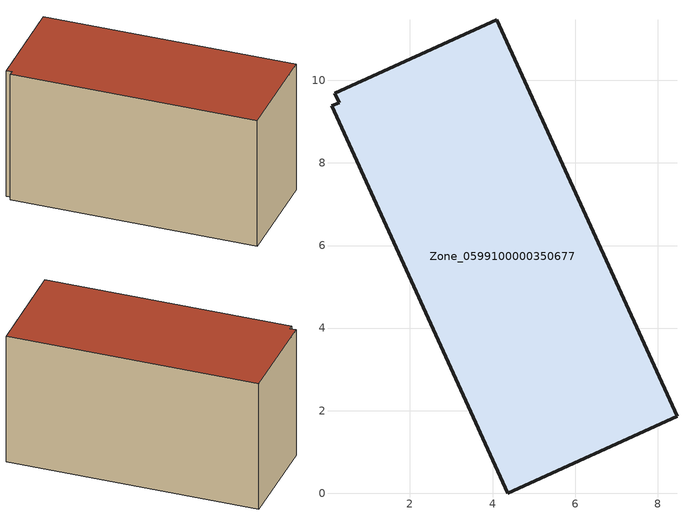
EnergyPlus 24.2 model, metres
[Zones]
Zone_0599100000350677
 floor ground (C_G): 0.18,9.69 4.11,11.47 8.47,1.87 4.37,0 0.1,9.38 0.29,9.46 z0
 wall outside (C_F): 8.47,1.87 4.11,11.47 0.18,9.69 0.29,9.46 0.1,9.38 4.37,0 8.47,1.87 z0:5.79
 roof outside (C_R): 4.11,11.47 0.18,9.69 0.29,9.46 0.1,9.38 4.37,0 8.47,1.87 z5.79
[BUILDING]
Pand.0599100000350677: North Axis=0; Terrain=City; Loads Convergence Tolerance Value=0.04; Temperature Convergence Tolerance Value=0.4; Solar Distribution=FullExterior; Maximum Number of Warmup Days=25; Minimum Number of Warmup Days=1
[Site:Location]
Rotterdam.The.Hague.AP_ZH_NLD Design_Conditions: Latitude=51.96; Longitude=4.45; Time Zone=1; Elevation=-4.5
[SITE:GROUNDTEMPERATURE:BUILDINGSURFACE]
18, 18, 18, 18, 18, 18, 18, 18, 18, 18, 18, 18
[MATERIAL] Thermal Absorptance=0.9; Solar Absorptance=0.7; Visible Absorptance=0.7
Name | Roughness | Thickness | Conductivity | Density | Specific Heat
G.TI.1992-2005 | MediumSmooth | 0.15 | 0.06 | 540 | 1210
F.TI.1992-2005 | Rough | 0.3 | 0.12 | 1920 | 840
R.TI.1992-2005 | MediumRough | 0.2 | 0.08 | 1500 | 1000
[CONSTRUCTION]
C_G: G.TI.1992-2005
C_F: F.TI.1992-2005
C_R: R.TI.1992-2005
[ZONE]
Zone_0599100000350677: Type=1; Multiplier=1; Ceiling Height=Autocalculate; Volume=Autocalculate; Floor Area=autocalculate; Part of Total Floor Area=Yes
[ZONEINFILTRATION:DESIGNFLOWRATE]
Infil_Zone_0599100000350677: Zone or ZoneList or Space or SpaceList=Zone_0599100000350677; Schedule=AlwaysOn; Design Flow Rate Calculation Method=Flow/Area; Flow Rate per Floor Area=0.0015; Constant Term Coefficient=1; Temperature Term Coefficient=0; Velocity Term Coefficient=0; Velocity Squared Term Coefficient=0
[HVACTEMPLATE:ZONE:IDEALLOADSAIRSYSTEM]
Zone_0599100000350677: Maximum Heating Supply Air Temperature=50; Minimum Cooling Supply Air Temperature=13; Maximum Heating Supply Air Humidity Ratio=0.0156; Minimum Cooling Supply Air Humidity Ratio=0.0077; Heating Limit=NoLimit; Cooling Limit=NoLimit; Dehumidification Control Type=ConstantSensibleHeatRatio; Cooling Sensible Heat Ratio=0.7; Dehumidification Setpoint=60; Humidification Control Type=None; Humidification Setpoint=30; Outdoor Air Method=None; Outdoor Air Flow Rate per Person=0.00944; Outdoor Air Flow Rate per Zone Floor Area=0; Outdoor Air Flow Rate per Zone=0; Demand Controlled Ventilation Type=None; Outdoor Air Economizer Type=NoEconomizer; Heat Recovery Type=None; Sensible Heat Recovery Effectiveness=0.7; Latent Heat Recovery Effectiveness=0.65
[ZONECONTROL:THERMOSTAT]
ThermostatControl_Zone_0599100000350677: Zone or ZoneList=Zone_0599100000350677; Control Type Schedule=DualSetpointControlType; Control 1=Thermostat_Zone_0599100000350677; Temperature Difference Between Cutout And Setpoint=0
[THERMOSTATSETPOINT:DUALSETPOINT]
Thermostat_Zone_0599100000350677: Heating Setpoint Temperature Schedule=HeatingSetpoint_Zone_0599100000350677; Cooling Setpoint Temperature Schedule=CoolingSetpoint_Zone_0599100000350677
[SCHEDULE:COMPACT]
HeatingSetpoint_Zone_0599100000350677: Through: 12/31, For: AllDays, Until: 24:00, 21
CoolingSetpoint_Zone_0599100000350677: Through: 12/31, For: AllDays, Until: 24:00, 24
DualSetpointControlType: Through: 12/31, For: AllDays, Until: 24:00, 4
AlwaysOn: Through: 12/31, For: AllDays, Until: 24:00, 1
